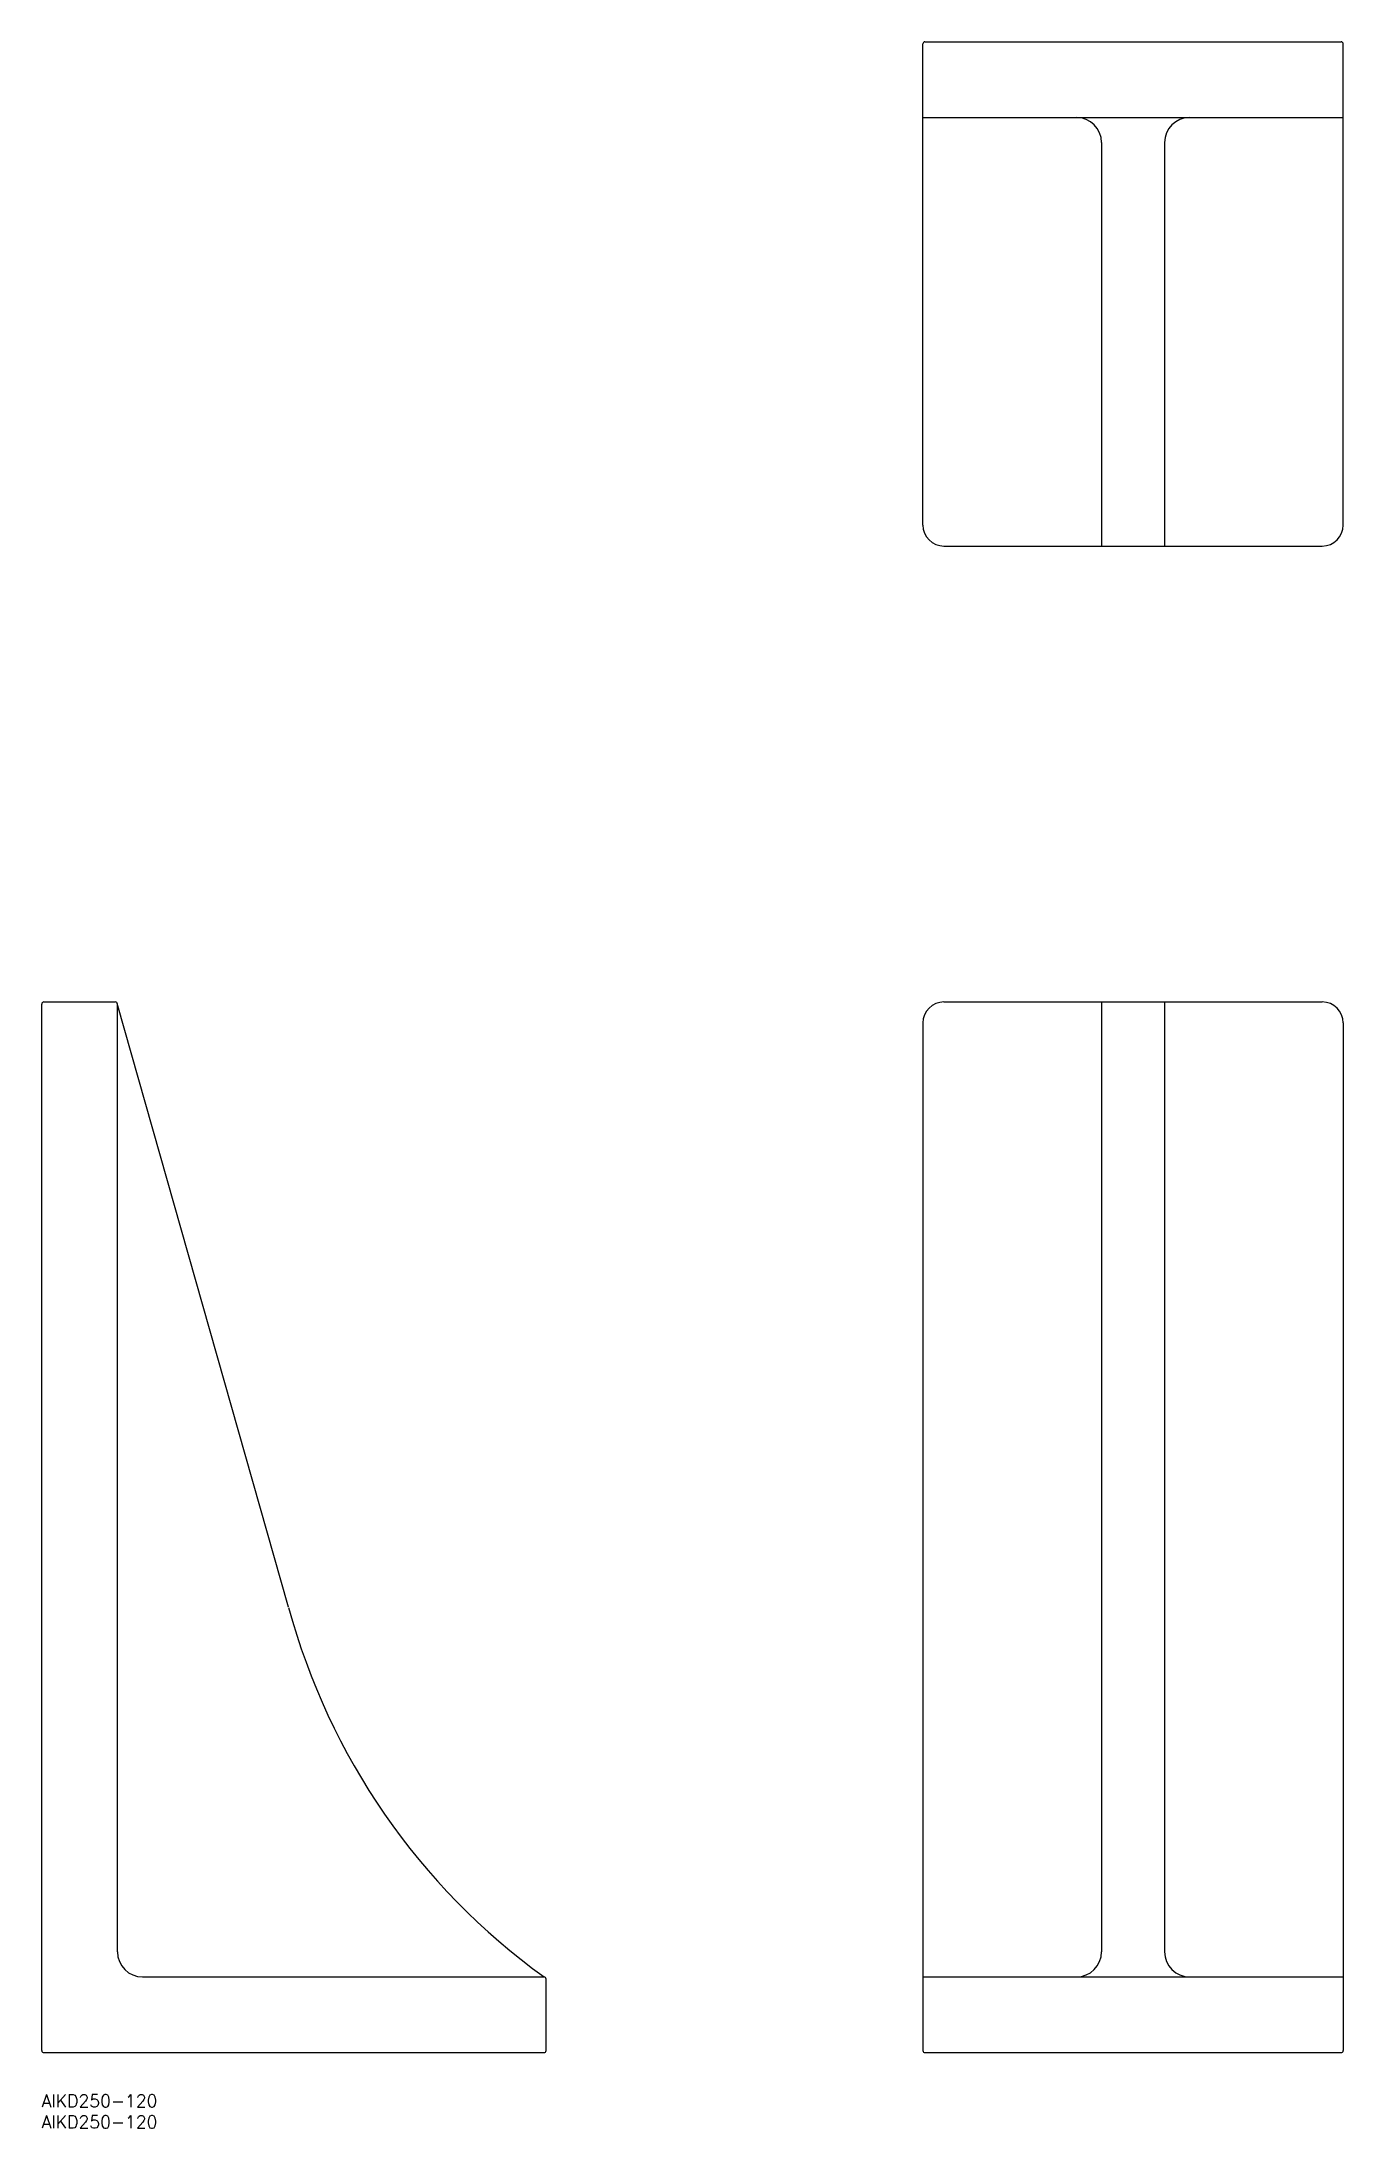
# Model space of a CAD drawing. Extents: x 0 to 310, y -8 to 488.
import ezdxf

# ---------------------------------------------------------------- set-up
doc = ezdxf.new("R2010")
doc.units = 0
doc.header["$LTSCALE"] = 0.5
doc.layers.add('MSM_CONTINUOUS', color=7, linetype='CONTINUOUS')
doc.layers.add('MSM_PART_NUMBER', color=7, linetype='CONTINUOUS')
doc.styles.get("Standard").update_dxf_attribs({"font": 'txt.shx', "height": 6, "bigfont": 'bigfont.shx'})

# ---------------------------------------------------------------- blocks, each defined once
blk = doc.blocks.new('*U16')
at = {"layer": 'MSM_PART_NUMBER'}
blk.add_text('AIKD250-120', height=3, dxfattribs=at).set_placement((0, -3))
blk = doc.blocks.new('*U17')
at = {"layer": 'MSM_PART_NUMBER'}
blk.add_text('AIKD250-120', height=3, dxfattribs=at).set_placement((0, -8))

msp = doc.modelspace()

# ---------------------------------------------------------------- linework, layer by layer
at = {"layer": 'MSM_CONTINUOUS'}
for p, q in [((209.62, 373.49), (209.62, 487.99)), ((210.12, 488.49), (309.12, 488.49)), ((309.62, 373.49), (309.62, 487.99)), ((209.62, 470.49), (309.62, 470.49)), ((252.12, 464.49), (252.12, 368.49)), ((267.12, 464.49), (267.12, 368.49)), ((214.62, 368.49), (304.62, 368.49)), ((0, 10.5), (0, 259.5)), ((0.5, 260), (17.5, 260)), ((58.73, 115.96), (17.98, 259.64)), ((18, 34), (18, 259.5)), ((214.62, 260), (304.62, 260)), ((252.12, 260), (252.12, 34)), ((267.12, 260), (267.12, 34)), ((209.62, 255), (209.62, 10.5)), ((309.62, 255), (309.62, 10.5)), ((24, 28), (119.5, 28)), ((120, 10.5), (120, 27.5)), ((209.62, 28), (309.62, 28)), ((0.5, 10), (119.5, 10)), ((210.12, 10), (309.12, 10))]:
    msp.add_line(p, q, dxfattribs=at)
for centre, radius, start, end in [((210.12, 487.99), 0.5, 90, 180), ((309.12, 487.99), 0.5, 0, 90), ((246.12, 464.49), 6, 0, 90), ((273.12, 464.49), 6, 90, 180), ((214.62, 373.49), 5, 180, 270), ((304.62, 373.49), 5, 270, 0), ((0.5, 259.5), 0.5, 90, 180), ((17.5, 259.5), 0.5, 0, 90), ((214.62, 255), 5, 90, 180), ((304.62, 255), 5, 0, 90), ((213.19, 157.7), 160, 195.1241, 234.1593), ((24, 34), 6, 180, 270), ((246.12, 34), 6, 270, 0), ((273.12, 34), 6, 180, 270), ((119.5, 27.5), 0.5, 0, 90), ((0.5, 10.5), 0.5, 180, 270), ((119.5, 10.5), 0.5, 270, 0), ((210.12, 10.5), 0.5, 180, 270), ((309.12, 10.5), 0.5, 270, 0)]:
    msp.add_arc(centre, radius, start, end, dxfattribs=at)

# ---------------------------------------------------------------- block references
for name in ['*U16', '*U17']:
    msp.add_blockref(name, (0, 0), dxfattribs=at)

doc.saveas('drawing.dxf')
